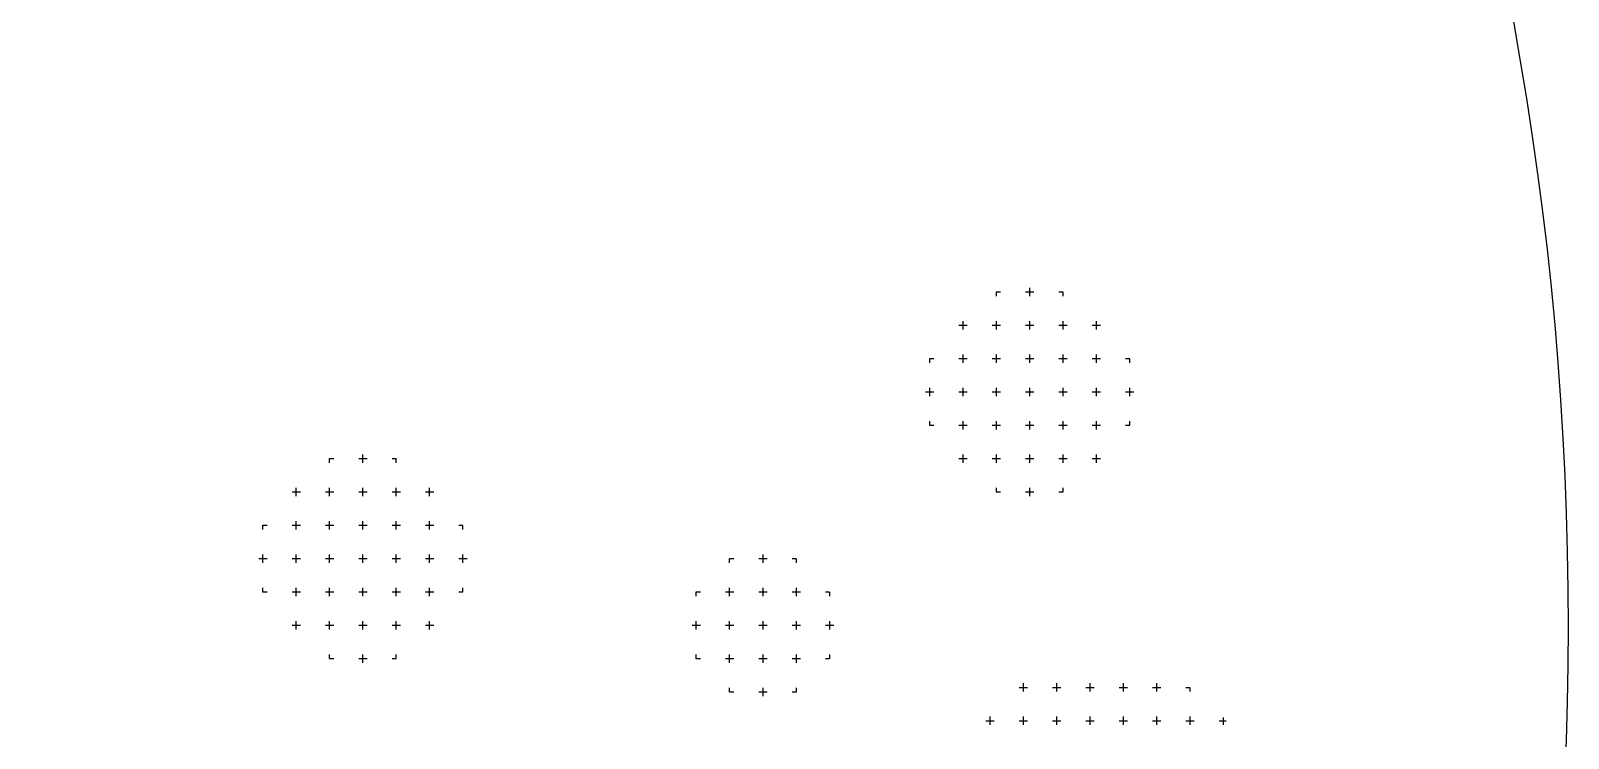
# Model space of a CAD drawing. Header units: millimetres. Extents: x -213 to 898, y -426 to 200.
# Drawn here: x 552.04 to 598.15, y -151.39 to -130.16 of the extents above; entities that cross this region are included whole.
import ezdxf

# ---------------------------------------------------------------- set-up
doc = ezdxf.new("R2010")
doc.units = ezdxf.units.MM
doc.layers.add('Cut', color=1, linetype='Continuous', true_color=0xff0000)
doc.layers.add('Etch', color=5, linetype='Continuous', true_color=0x0000ff)
pattern_1 = [(0, (595.875, -331), (0, 1), [0.25, -0.75]), (90, (596, -331.125), (-1, 1e-16), [0.25, -0.75])]

msp = doc.modelspace()

# ---------------------------------------------------------------- hatches: boundary and pattern name
at = {"layer": 'Etch'}
h = msp.add_hatch(dxfattribs=at)
h.set_pattern_fill('Plus', color=256, style=0, pattern_type=2)
h.set_pattern_definition(pattern_1)
h.paths.add_polyline_path([(585, -142), (585.021, -141.933), (585.042, -141.865), (585.06, -141.796), (585.078, -141.726), (585.094, -141.655), (585.108, -141.584), (585.121, -141.511), (585.132, -141.437), (585.141, -141.363), (585.149, -141.288), (585.155, -141.212), (585.159, -141.136), (585.162, -141.059), (585.162, -140.982), (585.161, -140.904), (585.157, -140.826), (585.152, -140.747), (585.145, -140.668), (585.136, -140.589), (585.124, -140.51), (585.111, -140.431), (585.095, -140.353), (585.078, -140.274), (585.058, -140.195), (585.037, -140.117), (585.013, -140.039), (584.987, -139.962), (584.959, -139.885), (584.93, -139.809), (584.898, -139.734), (584.864, -139.659), (584.828, -139.586), (584.791, -139.513), (584.751, -139.441), (584.71, -139.371), (584.667, -139.301), (584.623, -139.233), (584.576, -139.166), (584.528, -139.1), (584.479, -139.036), (584.428, -138.973), (584.375, -138.912), (584.321, -138.853), (584.266, -138.794), (584.21, -138.738), (584.152, -138.683), (584.094, -138.63), (584.034, -138.579), (583.974, -138.529), (583.912, -138.481), (583.85, -138.435), (583.787, -138.391), (583.723, -138.349), (583.659, -138.308), (583.594, -138.269), (583.529, -138.232), (583.464, -138.197), (583.398, -138.163), (583.332, -138.132), (583.266, -138.102), (583.199, -138.074), (583.133, -138.048), (583.066, -138.023), (583, -138), (582.933, -137.979), (582.865, -137.958), (582.796, -137.94), (582.726, -137.922), (582.655, -137.906), (582.584, -137.892), (582.511, -137.879), (582.437, -137.868), (582.363, -137.859), (582.288, -137.851), (582.212, -137.845), (582.136, -137.841), (582.059, -137.838), (581.982, -137.838), (581.904, -137.839), (581.826, -137.843), (581.747, -137.848), (581.668, -137.855), (581.589, -137.864), (581.51, -137.876), (581.431, -137.889), (581.353, -137.905), (581.274, -137.922), (581.195, -137.942), (581.117, -137.963), (581.039, -137.987), (580.962, -138.013), (580.885, -138.041), (580.809, -138.07), (580.734, -138.102), (580.659, -138.136), (580.586, -138.172), (580.513, -138.209), (580.441, -138.249), (580.371, -138.29), (580.301, -138.333), (580.233, -138.377), (580.166, -138.424), (580.1, -138.472), (580.036, -138.521), (579.973, -138.572), (579.912, -138.625), (579.853, -138.679), (579.794, -138.734), (579.738, -138.79), (579.683, -138.848), (579.63, -138.906), (579.579, -138.966), (579.529, -139.026), (579.481, -139.088), (579.435, -139.15), (579.391, -139.213), (579.349, -139.277), (579.308, -139.341), (579.269, -139.406), (579.232, -139.471), (579.197, -139.536), (579.163, -139.602), (579.132, -139.668), (579.102, -139.734), (579.074, -139.801), (579.048, -139.867), (579.023, -139.934), (579, -140), (578.979, -140.067), (578.958, -140.135), (578.94, -140.204), (578.922, -140.274), (578.906, -140.345), (578.892, -140.416), (578.879, -140.489), (578.868, -140.563), (578.859, -140.637), (578.851, -140.712), (578.845, -140.788), (578.841, -140.864), (578.838, -140.941), (578.838, -141.018), (578.839, -141.096), (578.843, -141.174), (578.848, -141.253), (578.855, -141.332), (578.864, -141.411), (578.876, -141.49), (578.889, -141.569), (578.905, -141.647), (578.922, -141.726), (578.942, -141.805), (578.963, -141.883), (578.987, -141.961), (579.013, -142.038), (579.041, -142.115), (579.07, -142.191), (579.102, -142.266), (579.136, -142.341), (579.172, -142.414), (579.209, -142.487), (579.249, -142.559), (579.29, -142.629), (579.333, -142.699), (579.377, -142.767), (579.424, -142.834), (579.472, -142.9), (579.521, -142.964), (579.572, -143.027), (579.625, -143.088), (579.679, -143.147), (579.734, -143.206), (579.79, -143.262), (579.848, -143.317), (579.906, -143.37), (579.966, -143.421), (580.026, -143.471), (580.088, -143.519), (580.15, -143.565), (580.213, -143.609), (580.277, -143.651), (580.341, -143.692), (580.406, -143.731), (580.471, -143.768), (580.536, -143.803), (580.602, -143.837), (580.668, -143.868), (580.734, -143.898), (580.801, -143.926), (580.867, -143.952), (580.934, -143.977), (581, -144), (581.067, -144.021), (581.135, -144.042), (581.204, -144.06), (581.274, -144.078), (581.345, -144.094), (581.416, -144.108), (581.489, -144.121), (581.563, -144.132), (581.637, -144.141), (581.712, -144.149), (581.788, -144.155), (581.864, -144.159), (581.941, -144.162), (582.018, -144.162), (582.096, -144.161), (582.174, -144.157), (582.253, -144.152), (582.332, -144.145), (582.411, -144.136), (582.49, -144.124), (582.569, -144.111), (582.647, -144.095), (582.726, -144.078), (582.805, -144.058), (582.883, -144.037), (582.961, -144.013), (583.038, -143.987), (583.115, -143.959), (583.191, -143.93), (583.266, -143.898), (583.341, -143.864), (583.414, -143.828), (583.487, -143.791), (583.559, -143.751), (583.629, -143.71), (583.699, -143.667), (583.767, -143.623), (583.834, -143.576), (583.9, -143.528), (583.964, -143.479), (584.027, -143.428), (584.088, -143.375), (584.147, -143.321), (584.206, -143.266), (584.262, -143.21), (584.317, -143.152), (584.37, -143.094), (584.421, -143.034), (584.471, -142.974), (584.519, -142.912), (584.565, -142.85), (584.609, -142.787), (584.651, -142.723), (584.692, -142.659), (584.731, -142.594), (584.768, -142.529), (584.803, -142.464), (584.837, -142.398), (584.868, -142.332), (584.898, -142.266), (584.926, -142.199), (584.952, -142.133), (584.977, -142.066)], flags=0)
h = msp.add_hatch(dxfattribs=at)
h.set_pattern_fill('Plus', color=256, style=0, pattern_type=2)
h.set_pattern_definition([(0, (595.875, -329), (0, 1), [0.25, -0.75]), (90, (596, -329.125), (-1, 1e-16), [0.25, -0.75])])
h.paths.add_polyline_path([(561, -149), (561.067, -149.021), (561.135, -149.042), (561.204, -149.06), (561.274, -149.078), (561.345, -149.094), (561.416, -149.108), (561.489, -149.121), (561.563, -149.132), (561.637, -149.141), (561.712, -149.149), (561.788, -149.155), (561.864, -149.159), (561.941, -149.162), (562.018, -149.162), (562.096, -149.161), (562.174, -149.157), (562.253, -149.152), (562.332, -149.145), (562.411, -149.136), (562.49, -149.124), (562.569, -149.111), (562.647, -149.095), (562.726, -149.078), (562.805, -149.058), (562.883, -149.037), (562.961, -149.013), (563.038, -148.987), (563.115, -148.959), (563.191, -148.93), (563.266, -148.898), (563.341, -148.864), (563.414, -148.828), (563.487, -148.791), (563.559, -148.751), (563.629, -148.71), (563.699, -148.667), (563.767, -148.623), (563.834, -148.576), (563.9, -148.528), (563.964, -148.479), (564.027, -148.428), (564.088, -148.375), (564.147, -148.321), (564.206, -148.266), (564.262, -148.21), (564.317, -148.152), (564.37, -148.094), (564.421, -148.034), (564.471, -147.974), (564.519, -147.912), (564.565, -147.85), (564.609, -147.787), (564.651, -147.723), (564.692, -147.659), (564.731, -147.594), (564.768, -147.529), (564.803, -147.464), (564.837, -147.398), (564.868, -147.332), (564.898, -147.266), (564.926, -147.199), (564.952, -147.133), (564.977, -147.066), (565, -147), (565.021, -146.933), (565.042, -146.865), (565.06, -146.796), (565.078, -146.726), (565.094, -146.655), (565.108, -146.584), (565.121, -146.511), (565.132, -146.437), (565.141, -146.363), (565.149, -146.288), (565.155, -146.212), (565.159, -146.136), (565.162, -146.059), (565.162, -145.982), (565.161, -145.904), (565.157, -145.826), (565.152, -145.747), (565.145, -145.668), (565.136, -145.589), (565.124, -145.51), (565.111, -145.431), (565.095, -145.353), (565.078, -145.274), (565.058, -145.195), (565.037, -145.117), (565.013, -145.039), (564.987, -144.962), (564.959, -144.885), (564.93, -144.809), (564.898, -144.734), (564.864, -144.659), (564.828, -144.586), (564.791, -144.513), (564.751, -144.441), (564.71, -144.371), (564.667, -144.301), (564.623, -144.233), (564.576, -144.166), (564.528, -144.1), (564.479, -144.036), (564.428, -143.973), (564.375, -143.912), (564.321, -143.853), (564.266, -143.794), (564.21, -143.738), (564.152, -143.683), (564.094, -143.63), (564.034, -143.579), (563.974, -143.529), (563.912, -143.481), (563.85, -143.435), (563.787, -143.391), (563.723, -143.349), (563.659, -143.308), (563.594, -143.269), (563.529, -143.232), (563.464, -143.197), (563.398, -143.163), (563.332, -143.132), (563.266, -143.102), (563.199, -143.074), (563.133, -143.048), (563.066, -143.023), (563, -143), (562.933, -142.979), (562.865, -142.958), (562.796, -142.94), (562.726, -142.922), (562.655, -142.906), (562.584, -142.892), (562.511, -142.879), (562.437, -142.868), (562.363, -142.859), (562.288, -142.851), (562.212, -142.845), (562.136, -142.841), (562.059, -142.838), (561.982, -142.838), (561.904, -142.839), (561.826, -142.843), (561.747, -142.848), (561.668, -142.855), (561.589, -142.864), (561.51, -142.876), (561.431, -142.889), (561.353, -142.905), (561.274, -142.922), (561.195, -142.942), (561.117, -142.963), (561.039, -142.987), (560.962, -143.013), (560.885, -143.041), (560.809, -143.07), (560.734, -143.102), (560.659, -143.136), (560.586, -143.172), (560.513, -143.209), (560.441, -143.249), (560.371, -143.29), (560.301, -143.333), (560.233, -143.377), (560.166, -143.424), (560.1, -143.472), (560.036, -143.521), (559.973, -143.572), (559.912, -143.625), (559.853, -143.679), (559.794, -143.734), (559.738, -143.79), (559.683, -143.848), (559.63, -143.906), (559.579, -143.966), (559.529, -144.026), (559.481, -144.088), (559.435, -144.15), (559.391, -144.213), (559.349, -144.277), (559.308, -144.341), (559.269, -144.406), (559.232, -144.471), (559.197, -144.536), (559.163, -144.602), (559.132, -144.668), (559.102, -144.734), (559.074, -144.801), (559.048, -144.867), (559.023, -144.934), (559, -145), (558.979, -145.067), (558.958, -145.135), (558.94, -145.204), (558.922, -145.274), (558.906, -145.345), (558.892, -145.416), (558.879, -145.489), (558.868, -145.563), (558.859, -145.637), (558.851, -145.712), (558.845, -145.788), (558.841, -145.864), (558.838, -145.941), (558.838, -146.018), (558.839, -146.096), (558.843, -146.174), (558.848, -146.253), (558.855, -146.332), (558.864, -146.411), (558.876, -146.49), (558.889, -146.569), (558.905, -146.647), (558.922, -146.726), (558.942, -146.805), (558.963, -146.883), (558.987, -146.961), (559.013, -147.038), (559.041, -147.115), (559.07, -147.191), (559.102, -147.266), (559.136, -147.341), (559.172, -147.414), (559.209, -147.487), (559.249, -147.559), (559.29, -147.629), (559.333, -147.699), (559.377, -147.767), (559.424, -147.834), (559.472, -147.9), (559.521, -147.964), (559.572, -148.027), (559.625, -148.088), (559.679, -148.147), (559.734, -148.206), (559.79, -148.262), (559.848, -148.317), (559.906, -148.37), (559.966, -148.421), (560.026, -148.471), (560.088, -148.519), (560.15, -148.565), (560.213, -148.609), (560.277, -148.651), (560.341, -148.692), (560.406, -148.731), (560.471, -148.768), (560.536, -148.803), (560.602, -148.837), (560.668, -148.868), (560.734, -148.898), (560.801, -148.926), (560.867, -148.952), (560.934, -148.977)], flags=0)
h = msp.add_hatch(dxfattribs=at)
h.set_pattern_fill('Plus', color=256, style=0, pattern_type=2)
h.set_pattern_definition(pattern_1)
h.paths.add_polyline_path([(575, -150), (575.044, -149.977), (575.088, -149.953), (575.132, -149.928), (575.176, -149.902), (575.219, -149.875), (575.262, -149.846), (575.305, -149.816), (575.347, -149.785), (575.389, -149.752), (575.431, -149.719), (575.471, -149.684), (575.512, -149.648), (575.551, -149.61), (575.59, -149.572), (575.629, -149.532), (575.666, -149.491), (575.703, -149.45), (575.738, -149.407), (575.773, -149.362), (575.807, -149.317), (575.84, -149.271), (575.871, -149.224), (575.902, -149.176), (575.931, -149.127), (575.96, -149.077), (575.987, -149.026), (576.012, -148.975), (576.037, -148.922), (576.06, -148.869), (576.082, -148.816), (576.102, -148.762), (576.121, -148.707), (576.139, -148.652), (576.155, -148.596), (576.17, -148.54), (576.183, -148.484), (576.195, -148.428), (576.205, -148.371), (576.214, -148.314), (576.221, -148.257), (576.227, -148.201), (576.231, -148.144), (576.234, -148.087), (576.236, -148.03), (576.236, -147.974), (576.235, -147.918), (576.232, -147.862), (576.228, -147.806), (576.222, -147.751), (576.215, -147.697), (576.207, -147.643), (576.198, -147.589), (576.187, -147.536), (576.176, -147.483), (576.163, -147.432), (576.149, -147.381), (576.133, -147.33), (576.117, -147.281), (576.1, -147.232), (576.082, -147.184), (576.063, -147.137), (576.043, -147.09), (576.022, -147.045), (576, -147), (575.977, -146.956), (575.953, -146.912), (575.928, -146.868), (575.902, -146.824), (575.875, -146.781), (575.846, -146.738), (575.816, -146.695), (575.785, -146.653), (575.752, -146.611), (575.719, -146.569), (575.684, -146.529), (575.648, -146.488), (575.61, -146.449), (575.572, -146.41), (575.532, -146.371), (575.491, -146.334), (575.45, -146.297), (575.407, -146.262), (575.362, -146.227), (575.317, -146.193), (575.271, -146.16), (575.224, -146.129), (575.176, -146.098), (575.127, -146.069), (575.077, -146.04), (575.026, -146.013), (574.975, -145.988), (574.922, -145.963), (574.869, -145.94), (574.816, -145.918), (574.762, -145.898), (574.707, -145.879), (574.652, -145.861), (574.596, -145.845), (574.54, -145.83), (574.484, -145.817), (574.428, -145.805), (574.371, -145.795), (574.314, -145.786), (574.257, -145.779), (574.201, -145.773), (574.144, -145.769), (574.087, -145.766), (574.03, -145.764), (573.974, -145.764), (573.918, -145.765), (573.862, -145.768), (573.806, -145.772), (573.751, -145.778), (573.697, -145.785), (573.643, -145.793), (573.589, -145.802), (573.536, -145.813), (573.483, -145.824), (573.432, -145.837), (573.381, -145.851), (573.33, -145.867), (573.281, -145.883), (573.232, -145.9), (573.184, -145.918), (573.137, -145.937), (573.09, -145.957), (573.045, -145.978), (573, -146), (572.956, -146.023), (572.912, -146.047), (572.868, -146.072), (572.824, -146.098), (572.781, -146.125), (572.738, -146.154), (572.695, -146.184), (572.653, -146.215), (572.611, -146.248), (572.569, -146.281), (572.529, -146.316), (572.488, -146.352), (572.449, -146.39), (572.41, -146.428), (572.371, -146.468), (572.334, -146.509), (572.297, -146.55), (572.262, -146.593), (572.227, -146.638), (572.193, -146.683), (572.16, -146.729), (572.129, -146.776), (572.098, -146.824), (572.069, -146.873), (572.04, -146.923), (572.013, -146.974), (571.988, -147.025), (571.963, -147.078), (571.94, -147.131), (571.918, -147.184), (571.898, -147.238), (571.879, -147.293), (571.861, -147.348), (571.845, -147.404), (571.83, -147.46), (571.817, -147.516), (571.805, -147.572), (571.795, -147.629), (571.786, -147.686), (571.779, -147.743), (571.773, -147.799), (571.769, -147.856), (571.766, -147.913), (571.764, -147.97), (571.764, -148.026), (571.765, -148.082), (571.768, -148.138), (571.772, -148.194), (571.778, -148.249), (571.785, -148.303), (571.793, -148.357), (571.802, -148.411), (571.813, -148.464), (571.824, -148.517), (571.837, -148.568), (571.851, -148.619), (571.867, -148.67), (571.883, -148.719), (571.9, -148.768), (571.918, -148.816), (571.937, -148.863), (571.957, -148.91), (571.978, -148.955), (572, -149), (572.023, -149.044), (572.047, -149.088), (572.072, -149.132), (572.098, -149.176), (572.125, -149.219), (572.154, -149.262), (572.184, -149.305), (572.215, -149.347), (572.248, -149.389), (572.281, -149.431), (572.316, -149.471), (572.352, -149.512), (572.39, -149.551), (572.428, -149.59), (572.468, -149.629), (572.509, -149.666), (572.55, -149.703), (572.593, -149.738), (572.638, -149.773), (572.683, -149.807), (572.729, -149.84), (572.776, -149.871), (572.824, -149.902), (572.873, -149.931), (572.923, -149.96), (572.974, -149.987), (573.025, -150.012), (573.078, -150.037), (573.131, -150.06), (573.184, -150.082), (573.238, -150.102), (573.293, -150.121), (573.348, -150.139), (573.404, -150.155), (573.46, -150.17), (573.516, -150.183), (573.572, -150.195), (573.629, -150.205), (573.686, -150.214), (573.743, -150.221), (573.799, -150.227), (573.856, -150.231), (573.913, -150.234), (573.97, -150.236), (574.026, -150.236), (574.082, -150.235), (574.138, -150.232), (574.194, -150.228), (574.249, -150.222), (574.303, -150.215), (574.357, -150.207), (574.411, -150.198), (574.464, -150.187), (574.517, -150.176), (574.568, -150.163), (574.619, -150.149), (574.67, -150.133), (574.719, -150.117), (574.768, -150.1), (574.816, -150.082), (574.863, -150.063), (574.91, -150.043), (574.955, -150.022)], flags=0)
h = msp.add_hatch(dxfattribs=at)
h.set_pattern_fill('Plus', color=256, style=0, pattern_type=2)
h.set_pattern_definition([(0, (599.6864, -433.8616), (0, 1), [0.25, -0.75]), (90, (599.8114, -433.9866), (-1, 1e-16), [0.25, -0.75])])
h.paths.add_polyline_path([(582.419, -158.743), (582.525, -158.777), (582.632, -158.809), (582.741, -158.839), (582.851, -158.866), (582.964, -158.891), (583.077, -158.914), (583.192, -158.934), (583.308, -158.952), (583.426, -158.967), (583.545, -158.979), (583.664, -158.989), (583.785, -158.995), (583.907, -158.999), (584.029, -159), (584.152, -158.998), (584.276, -158.992), (584.4, -158.984), (584.525, -158.972), (584.649, -158.958), (584.774, -158.94), (584.899, -158.919), (585.024, -158.894), (585.148, -158.866), (585.272, -158.835), (585.396, -158.801), (585.519, -158.764), (585.641, -158.723), (585.762, -158.679), (585.883, -158.632), (586.002, -158.582), (586.12, -158.529), (586.236, -158.472), (586.351, -158.413), (586.464, -158.35), (586.576, -158.285), (586.686, -158.217), (586.794, -158.147), (586.9, -158.073), (587.003, -157.997), (587.105, -157.919), (587.204, -157.838), (587.301, -157.755), (587.395, -157.67), (587.487, -157.583), (587.577, -157.494), (587.663, -157.403), (587.747, -157.31), (587.828, -157.216), (587.907, -157.12), (587.982, -157.023), (588.055, -156.925), (588.125, -156.825), (588.192, -156.725), (588.257, -156.623), (588.318, -156.521), (588.377, -156.418), (588.432, -156.314), (588.485, -156.21), (588.535, -156.106), (588.582, -156.001), (588.627, -155.896), (588.668, -155.791), (588.707, -155.686), (588.743, -155.581), (588.777, -155.475), (588.809, -155.368), (588.839, -155.259), (588.866, -155.149), (588.891, -155.036), (588.914, -154.923), (588.934, -154.808), (588.952, -154.692), (588.967, -154.574), (588.979, -154.455), (588.989, -154.336), (588.995, -154.215), (588.999, -154.093), (589, -153.971), (588.998, -153.848), (588.992, -153.724), (588.984, -153.6), (588.972, -153.475), (588.958, -153.351), (588.94, -153.226), (588.919, -153.101), (588.894, -152.976), (588.866, -152.852), (588.835, -152.728), (588.801, -152.604), (588.764, -152.481), (588.723, -152.359), (588.679, -152.238), (588.632, -152.117), (588.582, -151.998), (588.529, -151.88), (588.472, -151.764), (588.413, -151.649), (588.35, -151.536), (588.285, -151.424), (588.217, -151.314), (588.147, -151.206), (588.073, -151.1), (587.997, -150.997), (587.919, -150.895), (587.838, -150.796), (587.755, -150.699), (587.67, -150.605), (587.583, -150.513), (587.494, -150.423), (587.403, -150.337), (587.31, -150.253), (587.216, -150.172), (587.12, -150.093), (587.023, -150.018), (586.925, -149.945), (586.825, -149.875), (586.725, -149.808), (586.623, -149.743), (586.521, -149.682), (586.418, -149.623), (586.314, -149.568), (586.21, -149.515), (586.106, -149.465), (586.001, -149.418), (585.896, -149.373), (585.791, -149.332), (585.686, -149.293), (585.581, -149.257), (585.475, -149.223), (585.368, -149.191), (585.259, -149.161), (585.149, -149.134), (585.036, -149.109), (584.923, -149.086), (584.808, -149.066), (584.692, -149.048), (584.574, -149.033), (584.455, -149.021), (584.336, -149.011), (584.215, -149.005), (584.093, -149.001), (583.971, -149), (583.848, -149.002), (583.724, -149.008), (583.6, -149.016), (583.475, -149.028), (583.351, -149.042), (583.226, -149.06), (583.101, -149.081), (582.976, -149.106), (582.852, -149.134), (582.728, -149.165), (582.604, -149.199), (582.481, -149.236), (582.359, -149.277), (582.238, -149.321), (582.117, -149.368), (581.998, -149.418), (581.88, -149.471), (581.764, -149.528), (581.649, -149.587), (581.536, -149.65), (581.424, -149.715), (581.314, -149.783), (581.206, -149.853), (581.1, -149.927), (580.997, -150.003), (580.895, -150.081), (580.796, -150.162), (580.699, -150.245), (580.605, -150.33), (580.513, -150.417), (580.423, -150.506), (580.337, -150.597), (580.253, -150.69), (580.172, -150.784), (580.093, -150.88), (580.018, -150.977), (579.945, -151.075), (579.875, -151.175), (579.808, -151.275), (579.743, -151.377), (579.682, -151.479), (579.623, -151.582), (579.568, -151.686), (579.515, -151.79), (579.465, -151.894), (579.418, -151.999), (579.373, -152.104), (579.332, -152.209), (579.293, -152.314), (579.257, -152.419), (579.223, -152.525), (579.191, -152.632), (579.161, -152.741), (579.134, -152.851), (579.109, -152.964), (579.086, -153.077), (579.066, -153.192), (579.048, -153.308), (579.033, -153.426), (579.021, -153.545), (579.011, -153.664), (579.005, -153.785), (579.001, -153.907), (579, -154.029), (579.002, -154.152), (579.008, -154.276), (579.016, -154.4), (579.028, -154.525), (579.042, -154.649), (579.06, -154.774), (579.081, -154.899), (579.106, -155.024), (579.134, -155.148), (579.165, -155.272), (579.199, -155.396), (579.236, -155.519), (579.277, -155.641), (579.321, -155.762), (579.368, -155.883), (579.418, -156.002), (579.471, -156.12), (579.528, -156.236), (579.587, -156.351), (579.65, -156.464), (579.715, -156.576), (579.783, -156.686), (579.853, -156.794), (579.927, -156.9), (580.003, -157.003), (580.081, -157.105), (580.162, -157.204), (580.245, -157.301), (580.33, -157.395), (580.417, -157.487), (580.506, -157.577), (580.597, -157.663), (580.69, -157.747), (580.784, -157.828), (580.88, -157.907), (580.977, -157.982), (581.075, -158.055), (581.175, -158.125), (581.275, -158.192), (581.377, -158.257), (581.479, -158.318), (581.582, -158.377), (581.686, -158.432), (581.79, -158.485), (581.894, -158.535), (581.999, -158.582), (582.104, -158.627), (582.209, -158.668), (582.314, -158.707)], flags=0)

# ---------------------------------------------------------------- linework, layer by layer
at = {"layer": 'Cut'}
msp.add_arc((498.152, -148), 100, 140.44249, 34.53518, dxfattribs=at)

doc.saveas('drawing.dxf')
